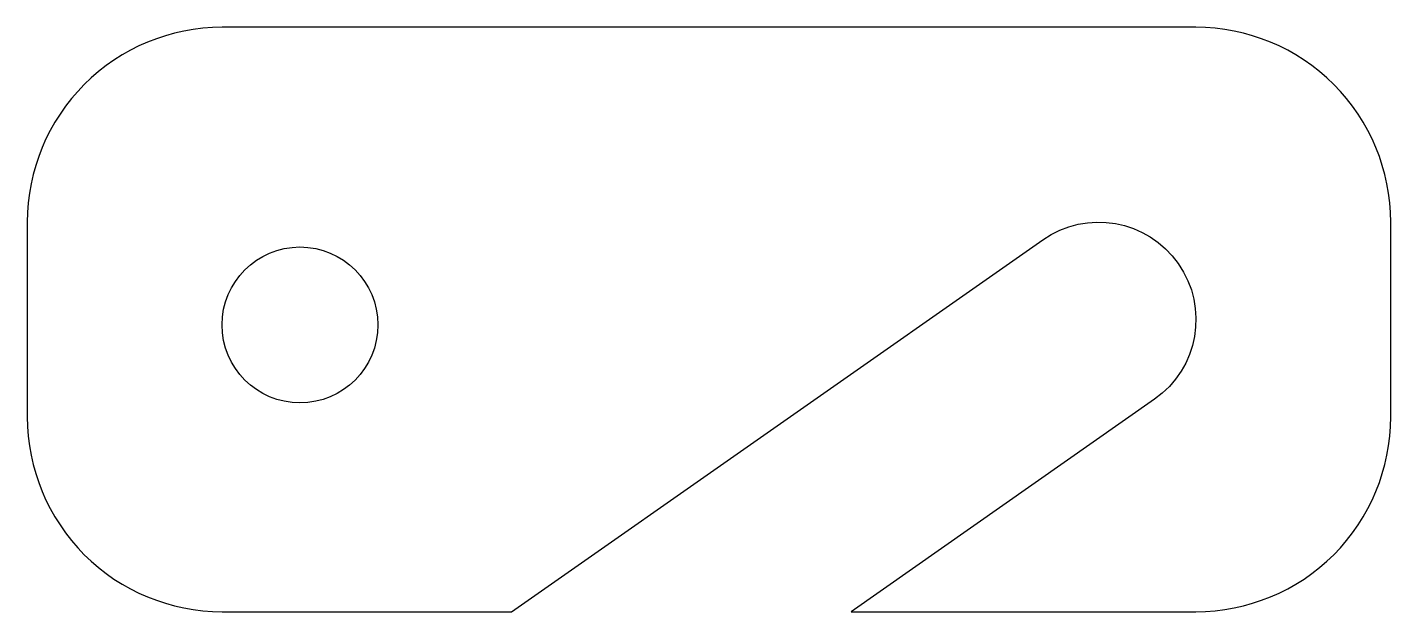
# Model space of a CAD drawing. Header units: millimetres. Extents: x -10.5 to 59.5, y -14.7 to 15.3.
import ezdxf

# ---------------------------------------------------------------- set-up
doc = ezdxf.new("R2010")
doc.units = ezdxf.units.MM

msp = doc.modelspace()

# ---------------------------------------------------------------- linework, layer by layer
msp.add_lwpolyline([(49.452, 15.278), (-0.548, 15.278, 0.414214), (-10.548, 5.278), (-10.548, -4.722, 0.414214), (-0.548, -14.722), (14.312, -14.722), (41.584, 4.374, -1), (47.319, -3.817), (31.747, -14.722), (49.452, -14.722, 0.414214), (59.452, -4.722), (59.452, 5.278, 0.414214)], format="xyb", close=True)
msp.add_circle((3.452, 0), 4)

doc.saveas('drawing.dxf')
